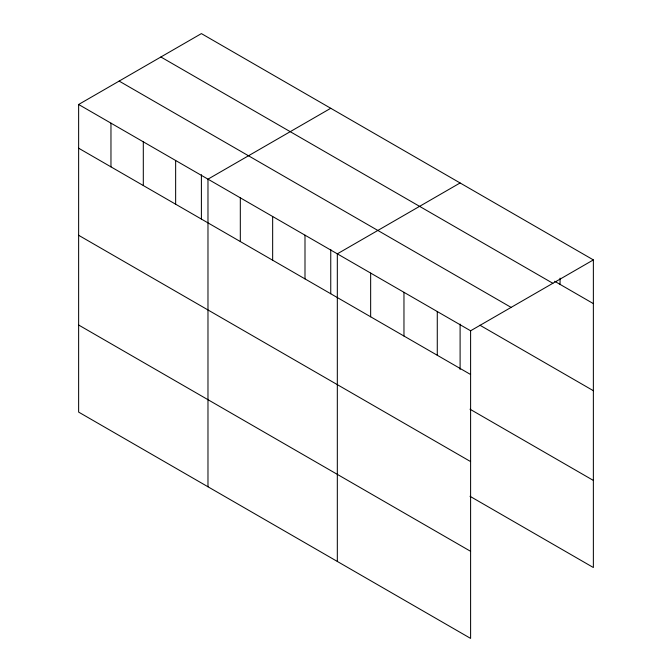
<?xml version="1.0" encoding="UTF-8"?>
<svg xmlns="http://www.w3.org/2000/svg" width="672" height="672" viewBox="0 0 672 672"><rect width="100%" height="100%" fill="white"/><g stroke="black" fill="none" stroke-linecap="round" stroke-linejoin="round"><path stroke-width="1.01" d="M78.632 104.479L470.602 330.784L470.602 638.4L78.632 412.096L78.632 104.479L201.398 33.6L593.368 259.904L593.368 567.521L470.005 496.297M330.75 108.276L207.976 179.164L207.976 486.78M460.102 182.96L337.327 253.84L337.327 561.456M470.602 330.784L593.368 259.904M554.652 281.266L593.368 303.618M160.885 56.994L552.854 283.29M119.146 81.094L511.115 307.39M479.909 325.206L593.368 390.709M78.632 148.201L470.602 374.506M470.005 409.206L593.368 480.43M78.632 235.284L470.602 461.588M78.632 325.013L470.602 551.317M560.053 278.141L560.053 284.382M460.102 324.08L460.102 369.457M437.279 311.548L437.279 355.27M403.964 292.312L403.964 336.034M370.65 273.076L370.65 316.798M330.75 249.396L330.75 293.748M304.996 235.175L304.996 278.888M272.656 216.502L272.656 260.224M240.316 197.828L240.316 241.55M201.398 174.72L201.398 219.064M175.644 160.49L175.644 204.212M143.304 141.826L143.304 185.539M110.964 123.152L110.964 166.874"/></g></svg>
